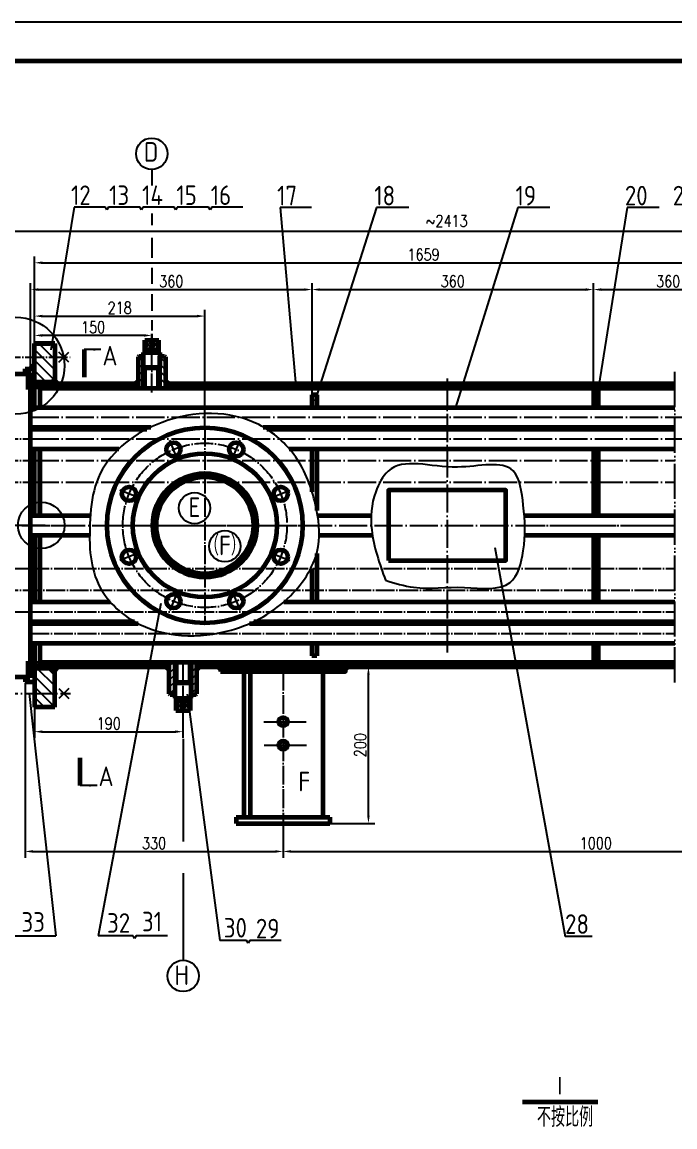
# Model space of a CAD drawing. Header units: millimetres. Extents: x -918 to 12145, y -17246 to 1103.
# Drawn here: x -182 to 653, y -309 to 1103 of the extents above; entities that cross this region are included whole.
import ezdxf

# ---------------------------------------------------------------- set-up
doc = ezdxf.new("R2010")
doc.units = ezdxf.units.MM
for name, pattern in [('ACAD_ISO04W100', [30, 24, -3, 0, -3]), ('CENTER', [2, 1.25, -0.25, 0.25, -0.25]), ('DIVIDE-M', [39, 30, -3, 0, -3, 0, -3]), ('PHANTOM', [2.5, 1.25, -0.25, 0.25, -0.25, 0.25, -0.25]), ('PHANTOM2', [1.25, 0.625, -0.125, 0.125, -0.125, 0.125, -0.125])]:
    doc.linetypes.add(name, pattern=pattern)
for name, color, linetype in [('3中心线层', 1, 'CENTER'), ('9双点划线层', 6, 'PHANTOM'), ('中心线', 1, 'ACAD_ISO04W100'), ('标注', 4, 'Continuous'), ('细实线', 3, 'Continuous')]:
    doc.layers.add(name, color=color, linetype=linetype)
for name, color, linetype, lineweight in [('中粗线', 7, 'Continuous', 60), ('双点划线', 6, 'PHANTOM2', 25), ('粗实线', 7, 'Continuous', 60)]:
    doc.layers.add(name, color=color, linetype=linetype, lineweight=lineweight)
doc.styles.get("Standard").update_dxf_attribs({"font": 'gbenor.shx', "width": 0.707, "bigfont": 'gbcbig.shx'})
doc.styles.add('TH_GBDIM', font='romans.shx', dxfattribs={"width": 0.8, "bigfont": 'gbcbig.shx'})
doc.dimstyles.new('副本 (2)ISO-25', dxfattribs={"dimtxt": 15, "dimasz": 10, "dimexe": 8, "dimexo": 0, "dimgap": 3, "dimtad": 1, "dimdec": 1, "dimrnd": 0.005, "dimdsep": 46, "dimtxsty": 'TH_GBDIM', "dimcen": 2.5, "dimadec": 0, "dimazin": 0, "dimtfac": 1, "dimtdec": 1, "dimtofl": 0, "dimtmove": 2, "dimatfit": 2, "dimfxl": 0, "dimarcsym": 0})
pattern_1 = [(45, (4800.047, -6369.308), (6.735192, -6.735192), [])]
pattern_2 = [(135, (4800.047, -6369.308), (6.735192, 6.735192), [])]

# ---------------------------------------------------------------- blocks, each defined once
blk = doc.blocks.new('*D143')
at = {"layer": '细实线', "color": 0, "lineweight": -2}
for p, q in [((-166, 692.4), (-166, 735.5)), ((52, 584.9), (52, 735.5)), ((-156, 727.5), (42, 727.5))]:
    blk.add_line(p, q, dxfattribs=at)
at = {"layer": '细实线', "color": 0}
for points in [[(-156, 729.1), (-156, 725.8), (-166, 727.5)], [(42, 729.1), (42, 725.8), (52, 727.5)]]:
    blk.add_solid(points, dxfattribs=at)
at = {"layer": '细实线', "color": 0, "insert": (-57, 738), "char_height": 15, "attachment_point": 5, "style": 'TH_GBDIM'}
blk.add_mtext('218', dxfattribs=at)
blk = doc.blocks.new('*D144')
at = {"layer": '细实线', "color": 0, "lineweight": -2}
for p, q in [((-171, 633.4), (-171, 769.4)), ((189, 626.9), (189, 769.4)), ((-161, 761.4), (179, 761.4))]:
    blk.add_line(p, q, dxfattribs=at)
at = {"layer": '细实线', "color": 0}
for points in [[(-161, 763), (-161, 759.7), (-171, 761.4)], [(179, 763), (179, 759.7), (189, 761.4)]]:
    blk.add_solid(points, dxfattribs=at)
at = {"layer": '细实线', "color": 0, "insert": (9, 771.9), "char_height": 15, "attachment_point": 5, "style": 'TH_GBDIM'}
blk.add_mtext('360', dxfattribs=at)
blk = doc.blocks.new('*D145')
at = {"layer": '细实线', "color": 0, "lineweight": -2}
for p, q in [((189, 626.9), (189, 769.4)), ((549, 626.9), (549, 769.4)), ((199, 761.4), (539, 761.4))]:
    blk.add_line(p, q, dxfattribs=at)
at = {"layer": '细实线', "color": 0}
for points in [[(199, 763), (199, 759.7), (189, 761.4)], [(539, 763), (539, 759.7), (549, 761.4)]]:
    blk.add_solid(points, dxfattribs=at)
at = {"layer": '细实线', "color": 0, "insert": (369, 771.9), "char_height": 15, "attachment_point": 5, "style": 'TH_GBDIM'}
blk.add_mtext('360', dxfattribs=at)
blk = doc.blocks.new('*D146')
at = {"layer": '细实线', "color": 0, "lineweight": -2}
for p, q in [((549, 633.7), (549, 769.4)), ((757.2, 626.9), (757.2, 769.4)), ((559, 761.4), (747.2, 761.4))]:
    blk.add_line(p, q, dxfattribs=at)
at = {"layer": '细实线', "color": 0}
for points in [[(559, 763), (559, 759.7), (549, 761.4)], [(747.2, 763), (747.2, 759.7), (757.2, 761.4)]]:
    blk.add_solid(points, dxfattribs=at)
at = {"layer": '细实线', "color": 0, "insert": (644.6, 771.9), "char_height": 15, "attachment_point": 5, "style": 'TH_GBDIM'}
blk.add_mtext('360', dxfattribs=at)
blk = doc.blocks.new('*D174')
at = {"layer": '细实线', "color": 0, "lineweight": -2}
for p, q in [((24, 240.9), (24, 188.1)), ((-166, 227.4), (-166, 188.1)), ((-156, 196.1), (14, 196.1))]:
    blk.add_line(p, q, dxfattribs=at)
at = {"layer": '细实线', "color": 0}
for points in [[(-156, 197.8), (-156, 194.5), (-166, 196.1)], [(14, 197.8), (14, 194.5), (24, 196.1)]]:
    blk.add_solid(points, dxfattribs=at)
at = {"layer": '细实线', "color": 0, "insert": (-71, 206.6), "char_height": 15, "attachment_point": 5, "style": 'TH_GBDIM'}
blk.add_mtext('190', dxfattribs=at)
blk = doc.blocks.new('*D175')
at = {"layer": '细实线', "color": 0, "lineweight": -2}
for p, q in [((-178, 258.4), (-178, 35)), ((152, 86.9), (152, 35)), ((-168, 43), (142, 43))]:
    blk.add_line(p, q, dxfattribs=at)
at = {"layer": '细实线', "color": 0}
for points in [[(-168, 44.7), (-168, 41.4), (-178, 43)], [(142, 44.7), (142, 41.4), (152, 43)]]:
    blk.add_solid(points, dxfattribs=at)
at = {"layer": '细实线', "color": 0, "insert": (-13, 53.5), "char_height": 15, "attachment_point": 5, "style": 'TH_GBDIM'}
blk.add_mtext('330', dxfattribs=at)
blk = doc.blocks.new('*D183')
at = {"layer": '细实线', "color": 0, "lineweight": -2}
for p, q in [((-166, 692.4), (-166, 803.6)), ((-156, 795.6), (1136.1, 795.6)), ((1146.1, 634.9), (1146.1, 803.6))]:
    blk.add_line(p, q, dxfattribs=at)
at = {"layer": '细实线', "color": 0}
for points in [[(-156, 797.3), (-156, 794), (-166, 795.6)], [(1136.1, 797.3), (1136.1, 794), (1146.1, 795.6)]]:
    blk.add_solid(points, dxfattribs=at)
at = {"layer": '细实线', "color": 0, "insert": (331.7, 806.1), "char_height": 15, "attachment_point": 5, "style": 'TH_GBDIM'}
blk.add_mtext('1659', dxfattribs=at)
blk = doc.blocks.new('*D187')
at = {"layer": '细实线', "color": 0, "lineweight": -2}
for p, q in [((-653, 601.9), (-653, 844)), ((-643, 836), (1405.1, 836)), ((1415.1, 650.4), (1415.1, 844))]:
    blk.add_line(p, q, dxfattribs=at)
at = {"layer": '细实线', "color": 0}
for points in [[(-643, 837.7), (-643, 834.3), (-653, 836)], [(1405.1, 837.7), (1405.1, 834.3), (1415.1, 836)]]:
    blk.add_solid(points, dxfattribs=at)
at = {"layer": '细实线', "color": 0, "insert": (361.3, 849.1), "char_height": 15, "attachment_point": 5, "style": 'TH_GBDIM'}
blk.add_mtext('~2413', dxfattribs=at)
blk = doc.blocks.new('*D256')
at = {"layer": '细实线', "color": 0, "lineweight": -2}
for p, q in [((152, 78.9), (152, 35)), ((952, 83.7), (952, 35)), ((162, 43), (942, 43))]:
    blk.add_line(p, q, dxfattribs=at)
at = {"layer": '细实线', "color": 0}
for points in [[(162, 44.7), (162, 41.4), (152, 43)], [(942, 44.7), (942, 41.4), (952, 43)]]:
    blk.add_solid(points, dxfattribs=at)
at = {"layer": '细实线', "color": 0, "insert": (552, 53.5), "char_height": 15, "attachment_point": 5, "style": 'TH_GBDIM'}
blk.add_mtext('1000', dxfattribs=at)
blk = doc.blocks.new('*D327')
at = {"layer": '细实线', "color": 0, "lineweight": -2}
for p, q in [((244, 278.9), (269.2, 278.9)), ((261.2, 88.9), (261.2, 268.9)), ((212, 78.9), (269.2, 78.9))]:
    blk.add_line(p, q, dxfattribs=at)
at = {"layer": '细实线', "color": 0}
for points in [[(259.5, 268.9), (262.8, 268.9), (261.2, 278.9)], [(259.5, 88.9), (262.8, 88.9), (261.2, 78.9)]]:
    blk.add_solid(points, dxfattribs=at)
at = {"layer": '细实线', "color": 0, "insert": (250.7, 178.9), "char_height": 15, "attachment_point": 5, "rotation": 90, "style": 'TH_GBDIM'}
blk.add_mtext('200', dxfattribs=at)
blk = doc.blocks.new('*D349')
at = {"layer": '细实线', "color": 0, "lineweight": -2}
for p, q in [((-166, 692.4), (-166, 710.7)), ((-26, 702.7), (-156, 702.7)), ((-16, 704.9), (-16, 694.7))]:
    blk.add_line(p, q, dxfattribs=at)
at = {"layer": '细实线', "color": 0}
for points in [[(-156, 704.4), (-156, 701.1), (-166, 702.7)], [(-26, 704.4), (-26, 701.1), (-16, 702.7)]]:
    blk.add_solid(points, dxfattribs=at)
at = {"layer": '细实线', "color": 0, "insert": (-91, 713.2), "char_height": 15, "attachment_point": 5, "style": 'TH_GBDIM'}
blk.add_mtext('150', dxfattribs=at)

msp = doc.modelspace()

# ---------------------------------------------------------------- hatches: boundary and pattern name
at = {"layer": '标注'}
for points in [[(-172.0143, 659.9323), (-166.0143, 659.9323), (-166.0143, 665.9323)], [(-161.1579, 642.9323), (-166.0143, 642.9323), (-166.0143, 634.9323), (-159.0143, 634.9323)], [(71.9857, 278.8794), (66.0387, 278.8788), (71.9857, 272.9318)], [(231.9857, 278.8794), (237.9327, 278.8788), (231.9857, 272.9318)]]:
    msp.add_hatch(color=256, dxfattribs=at).paths.add_polyline_path(points)
h = msp.add_hatch(dxfattribs=at)
h.set_pattern_fill('ANSI31', color=256, scale=2, style=0)
h.set_pattern_definition([(315, (-5111.075, 7289.1727), (-4.490128, -4.490128), [])])
h.paths.add_polyline_path([(-26.5143, 634.9323), (-33.5143, 634.9323), (-33.5143, 675.2432), (-32.5143, 676.2432), (-26.5143, 676.2432), (-26.5143, 661.8006)])
h.paths.add_polyline_path([(1.4857, 634.9323), (-5.5143, 634.9323), (-5.5143, 676.2432), (0.4857, 676.2432), (1.4857, 675.2432)])
h = msp.add_hatch(dxfattribs=at)
h.set_pattern_fill('ANSI31', color=256, scale=3, angle=90, style=0)
h.set_pattern_definition(pattern_1)
h.paths.add_polyline_path([(-172.0143, 654.9323), (-178.0143, 654.9323), (-178.0143, 659.9323), (-166.0143, 659.9323), (-166.0143, 654.9323), (-166.0143, 634.9323), (-172.0143, 634.9323)])
h = msp.add_hatch(color=256, dxfattribs=at)
h.paths.add_polyline_path([(-33.5143, 634.9323), (-33.5143, 640.9881), (-40.7305, 640.9874)])
h.paths.add_polyline_path([(-40.7305, 640.9874), (-33.5143, 640.9881), (-33.5143, 646.9885)])
h = msp.add_hatch(color=256, dxfattribs=at)
h.paths.add_polyline_path([(1.4857, 634.9323), (1.4857, 640.9881), (8.7019, 640.9874)])
h.paths.add_polyline_path([(8.7019, 640.9874), (1.4857, 640.9881), (1.4857, 646.9885)])
h = msp.add_hatch(color=256, dxfattribs=at)
h.paths.add_polyline_path([(-159.0143, 284.9323), (-166.0143, 284.9323), (-166.0143, 276.9323), (-161.1579, 276.9323)])
h.paths.add_polyline_path([(-215.0143, 284.9323), (-222.0143, 284.9323), (-219.8707, 276.9323), (-215.0143, 276.9323)])
h = msp.add_hatch(dxfattribs=at)
h.set_pattern_fill('ANSI31', color=256, scale=3, angle=90, style=0)
h.set_pattern_definition(pattern_1)
h.paths.add_polyline_path([(-172.0143, 284.9323), (-166.0143, 284.9323), (-166.0143, 264.9323), (-166.0143, 259.9323), (-169.9718, 259.9323), (-172.0143, 268.7837)])
h.paths.add_polyline_path([(-178.0143, 264.9323), (-172.0143, 264.9323), (-172.0143, 268.7837), (-169.9718, 259.9323), (-178.0143, 259.9323)])
h = msp.add_hatch(color=256, dxfattribs=at)
h.paths.add_polyline_path([(6.4857, 284.9323), (6.4857, 278.8765), (-0.7305, 278.8772)])
h.paths.add_polyline_path([(-0.7305, 278.8772), (6.4857, 278.8765), (6.4857, 272.8761)])
h = msp.add_hatch(dxfattribs=at)
h.set_pattern_fill('ANSI31', color=256, scale=2, style=0)
h.set_pattern_definition([(45, (-5071.075, -6369.308), (-4.490128, 4.490128), [])])
h.paths.add_polyline_path([(13.4857, 284.9323), (6.4857, 284.9323), (6.4857, 244.6214), (7.4857, 243.6214), (13.4857, 243.6214), (13.4857, 258.064)])
h.paths.add_polyline_path([(41.4857, 284.9323), (34.4857, 284.9323), (34.4857, 243.6214), (40.4857, 243.6214), (41.4857, 244.6214)])
h = msp.add_hatch(color=256, dxfattribs=at)
h.paths.add_polyline_path([(41.4857, 284.9323), (41.4857, 278.8765), (48.7019, 278.8772)])
h.paths.add_polyline_path([(48.7019, 278.8772), (41.4857, 278.8765), (41.4857, 272.8761)])
h = msp.add_hatch(dxfattribs=at)
h.set_pattern_fill('ANSI31', color=256, scale=3, style=0)
h.set_pattern_definition(pattern_2)
h.paths.add_polyline_path([(-166.0143, 276.9323), (-143.0708, 276.9323), (-140.0143, 271.6383), (-140.0143, 244.9323), (-166.0143, 244.9323), (-166.0143, 264.9323)])
h.paths.add_polyline_path([(-166.0143, 242.7813), (-166.0143, 244.9323), (-140.0143, 244.9323), (-140.0143, 227.4323), (-162.4725, 227.4323)])
h.paths.add_polyline_path([(-166.0143, 242.7813), (-162.4725, 227.4323), (-166.0143, 227.4323)])
at = {"layer": '细实线'}
h = msp.add_hatch(dxfattribs=at)
h.set_pattern_fill('ANSI31', color=256, scale=3, style=0)
h.set_pattern_definition(pattern_2)
h.paths.add_polyline_path([(-166.0143, 692.4323), (-143.5344, 692.4323, -0.035361017), (-140.0143, 685.4072), (-140.0143, 674.9323), (-166.0143, 674.9323)])
h.paths.add_polyline_path([(-166.0143, 674.9323), (-140.0143, 674.9323), (-140.0143, 648.2264), (-143.0708, 642.9323), (-166.0143, 642.9323), (-166.0143, 654.9323)])
h = msp.add_hatch(color=256, dxfattribs=at)
h.paths.add_polyline_path([(-139.8674, 648.4807), (-133.8521, 640.9323), (-139.8674, 640.9323)])
h.paths.add_polyline_path([(-139.8674, 648.4807), (-139.8674, 640.9323), (-143.0143, 640.9323), (-143.0143, 643.0302)])
h = msp.add_hatch(color=256, dxfattribs=at)
h.paths.add_polyline_path([(-139.8674, 271.3839), (-133.8521, 278.9323), (-139.8674, 278.9323)])
h.paths.add_polyline_path([(-139.8674, 271.3839), (-139.8674, 278.9323), (-143.0143, 278.9323), (-143.0143, 276.8344)])

# ---------------------------------------------------------------- linework, layer by layer
at = {"layer": '3中心线层', "ltscale": 100}
for p, q in [((-152.2945, 459.9323), (-225.234, 459.9323)), ((-211.0143, 404.9323), (-150.4585, 404.9323)), ((-211.0143, 349.5067), (-152.7535, 349.5067))]:
    msp.add_line(p, q, dxfattribs=at)
at = {"layer": '9双点划线层', "linetype": 'DIVIDE-M', "ltscale": 1.5}
msp.add_line((653.1506, 258.9832), (653.1506, 660.2138), dxfattribs=at)
at = {"layer": '中心线'}
for p, q in [((-16.0143, 629.9418), (-16.0143, 704.9201)), ((-267.9646, 674.9323), (-119.8241, 674.9323)), ((51.9857, 584.9323), (51.9857, 334.9323)), ((-211.0143, 570.3579), (-153.2125, 570.3579)), ((16.1472, 546.4542), (6.6745, 569.3234)), ((87.8243, 546.4542), (97.297, 569.3234)), ((-211.0143, 542.6451), (-151.7358, 542.6451)), ((-211.0143, 514.9323), (-153.2125, 514.9323)), ((-34.5362, 495.7709), (-57.4054, 505.2436)), ((138.5076, 495.7709), (161.3768, 505.2436)), ((-175.3127, 459.9323), (-101.185, 459.9323)), ((-175.3127, 459.9323), (-101.185, 459.9323)), ((-70.0143, 459.9323), (179.9857, 459.9323)), ((463.1715, 459.9323), (653.1506, 459.9323)), ((-34.5362, 424.0938), (-57.4054, 414.621)), ((138.5076, 424.0938), (161.3768, 414.621)), ((-171.0143, 404.9323), (653.1506, 404.9323)), ((-211.0143, 377.2196), (653.1506, 377.2267)), ((16.1472, 373.4104), (6.6745, 350.5412)), ((87.8243, 373.4104), (97.297, 350.5412)), ((-171.0143, 349.5323), (653.1506, 349.5323)), ((-171.0143, 321.8323), (653.1506, 321.8323)), ((23.9857, 284.9323), (23.9857, 240.8772)), ((151.9857, 272.9318), (151.9857, 75.1012)), ((127.2271, 208.9318), (182.026, 208.9318)), ((127.7541, 178.9318), (182.5529, 178.9318))]:
    msp.add_line(p, q, dxfattribs=at)
at = {"layer": '中心线', "ltscale": 1.5}
for p, q in [((361.9857, 647.5167), (361.9857, 297.4022)), ((-171.0143, 598.0323), (713.5741, 598.0323)), ((-171.0143, 570.3323), (713.5741, 570.3323)), ((-171.0143, 542.6323), (653.1506, 542.6323)), ((-171.0143, 514.9323), (653.1506, 514.9323)), ((-542.9683, 459.9323), (653.1506, 459.9323)), ((-268.1539, 244.9323), (-119.8241, 244.9323))]:
    msp.add_line(p, q, dxfattribs=at)
at = {"layer": '中心线'}
msp.add_circle((51.9926, 459.9323), 105, dxfattribs=at)
at = {"layer": '中粗线'}
for p, q in [((-166.0143, 654.9323), (-166.0143, 692.4323)), ((-140.0143, 692.4323), (-166.0143, 692.4323)), ((-166.0143, 692.4323), (-146.0143, 692.4323)), ((-140.0143, 692.4323), (-140.0143, 640.9323)), ((-25.0143, 680.8006), (-25.0143, 696.8006)), ((-25.0143, 696.8006), (-7.0143, 696.8006)), ((-16.0143, 696.8006), (-16.0143, 684.8006)), ((-7.0143, 680.8006), (-7.0143, 696.8006)), ((-102.4486, 684.6154), (-102.4486, 649.2427)), ((-26.5143, 661.8006), (-26.5143, 680.8006)), ((-26.5143, 680.8006), (-5.5143, 680.8006)), ((-25.0143, 684.8006), (-7.0143, 684.8006)), ((-5.5143, 680.8006), (-5.5143, 661.8006)), ((-166.0143, 665.9323), (-172.0143, 659.9323)), ((-32.5143, 676.2432), (-33.5143, 675.2432)), ((-33.5143, 675.2432), (-33.5143, 634.9323)), ((-32.5143, 676.2432), (-26.4463, 676.2432)), ((-26.5143, 634.9323), (-26.5143, 676.2432)), ((-5.5822, 676.2432), (0.4857, 676.2432)), ((-5.5143, 634.9323), (-5.5143, 676.2432)), ((0.4857, 676.2432), (1.4857, 675.2432)), ((1.4857, 675.2432), (1.4857, 634.9323)), ((-207.0143, 653.4323), (-174.0143, 653.4323)), ((-178.0143, 659.9323), (-178.0143, 653.4323)), ((-178.0143, 659.9323), (-166.0143, 659.9323)), ((-178.0143, 653.4323), (-178.0143, 659.9323)), ((-178.0143, 654.9323), (-172.0143, 654.9323)), ((-174.0143, 633.4323), (-174.0143, 653.4323)), ((-172.0143, 654.9323), (-172.0143, 633.4323)), ((-166.0143, 610.5323), (-166.0143, 654.9323)), ((-25.5143, 660.8006), (-26.5143, 661.8006)), ((-5.5143, 661.8006), (-26.5143, 661.8006)), ((-6.5143, 660.8006), (-25.5143, 660.8006)), ((-24.7143, 634.9323), (-24.7143, 660.8006)), ((-7.3143, 634.9323), (-7.3143, 660.8006)), ((-6.5143, 660.8006), (-5.5143, 661.8006)), ((-143.0143, 642.9323), (-166.0143, 642.9323)), ((-159.0143, 634.9323), (-161.1579, 642.9323)), ((-33.5143, 640.9323), (-160.622, 640.9323)), ((-139.8674, 648.4807), (-143.0143, 643.0302)), ((-140.0143, 648.1285), (-143.0143, 642.9323)), ((-143.0143, 643.0302), (-143.0143, 640.9323)), ((-143.0143, 642.9323), (-143.0143, 640.9323)), ((653.1506, 640.9323), (1.4857, 640.9323)), ((-174.0143, 633.4323), (-171.0143, 633.4323)), ((-166.0143, 634.9323), (-172.0143, 634.9323)), ((-171.0143, 286.4323), (-171.0143, 633.4323)), ((653.1506, 634.9323), (-159.0143, 634.9323)), ((-159.0143, 634.9323), (-159.0143, 610.5323)), ((188.9857, 626.9323), (188.9857, 610.5323)), ((194.9857, 626.9323), (188.9857, 626.9323)), ((194.9857, 626.9323), (194.9857, 610.5323)), ((548.9857, 633.6823), (548.9857, 610.5323)), ((548.9857, 633.6823), (554.9857, 633.6823)), ((554.9857, 633.6823), (554.9857, 610.5323)), ((-171.0143, 610.5323), (653.1506, 610.5323)), ((-171.0143, 585.5323), (-171.0143, 610.5323)), ((-171.0143, 585.5323), (-16.9644, 585.5323)), ((-171.0143, 582.8323), (-22.3817, 582.8323)), ((-166.0143, 582.8323), (-166.0143, 585.5323)), ((-159.0143, 582.8323), (-159.0143, 585.5323)), ((-159.0143, 585.5323), (-159.0143, 582.8323)), ((126.6956, 585.5323), (653.1506, 585.5323)), ((131.135, 582.8323), (653.1506, 582.8323)), ((188.9857, 585.5323), (188.9857, 582.8323)), ((194.9857, 585.5323), (194.9857, 582.8323)), ((548.9857, 585.5323), (548.9857, 582.8323)), ((554.9857, 585.5323), (554.9857, 582.8323)), ((-171.0143, 557.8323), (-57.9457, 557.8323)), ((-171.0143, 530.1323), (-171.0143, 555.1323)), ((-166.0143, 472.4323), (-166.0143, 557.8323)), ((-159.0143, 472.4323), (-159.0143, 557.8323)), ((-159.0143, 557.8323), (-159.0143, 472.4323)), ((159.9601, 557.8323), (653.1506, 557.8323)), ((188.9857, 557.8323), (188.9857, 502.8185)), ((194.9857, 557.8323), (194.9857, 479.0513)), ((548.9857, 557.8323), (548.9857, 472.4323)), ((554.9857, 557.8323), (554.9857, 472.4323)), ((-171.0143, 472.4323), (-94.535, 472.4323)), ((196.2135, 472.4323), (264.7051, 472.4323)), ((460.5029, 472.4323), (653.1506, 472.4323)), ((-171.0143, 447.4323), (-95.3606, 447.4323)), ((-166.0143, 447.4323), (-166.0143, 362.0323)), ((-159.0143, 362.0323), (-159.0143, 447.4323)), ((-159.0143, 447.4323), (-159.0143, 362.0323)), ((198.311, 447.4323), (266.2359, 447.4323)), ((461.1334, 447.4323), (653.1506, 447.4323)), ((548.9857, 447.4323), (548.9857, 362.0323)), ((554.9857, 447.4323), (554.9857, 362.0323)), ((194.9857, 424.0705), (194.9857, 362.0323)), ((188.9857, 404.9323), (188.9857, 362.0323)), ((-171.0143, 364.7323), (-171.0143, 389.7323)), ((-171.0143, 362.0323), (-69.0385, 362.0323)), ((152.9745, 362.0323), (653.1506, 362.0323)), ((-171.0143, 337.0323), (-38.2346, 337.0323)), ((-171.0143, 334.3323), (-33.2636, 334.3323)), ((-171.0143, 334.3323), (-33.2636, 334.3323)), ((-171.0143, 309.3323), (-171.0143, 334.3323)), ((-166.0143, 337.0323), (-166.0143, 334.3323)), ((-159.0143, 334.3323), (-159.0143, 337.0323)), ((108.8904, 334.3323), (653.1506, 334.3323)), ((111.8904, 334.3323), (646.3506, 334.3323)), ((114.8115, 337.0323), (653.1506, 337.0323)), ((188.9857, 337.0323), (188.9857, 334.3323)), ((194.9857, 337.0323), (194.9857, 334.3323)), ((548.9857, 337.0323), (548.9857, 334.3323)), ((554.9857, 337.0323), (554.9857, 334.3323)), ((-171.0143, 309.3323), (646.3506, 309.3323)), ((-171.0143, 309.3323), (653.1506, 309.3323)), ((-166.0143, 309.3323), (-166.0143, 264.9323)), ((-159.0143, 309.3323), (-159.0143, 284.9323)), ((188.9857, 309.3323), (188.9857, 292.9323)), ((194.9857, 309.3323), (194.9857, 292.9323)), ((548.9857, 309.3323), (548.9857, 286.1823)), ((554.9857, 309.3323), (554.9857, 286.1823)), ((-174.0143, 266.4323), (-174.0143, 286.4323)), ((-174.0143, 286.4323), (-171.0143, 286.4323)), ((-172.0143, 286.4323), (-172.0143, 264.9323)), ((-172.0143, 266.4323), (-172.0143, 286.4323)), ((-166.0143, 284.9323), (-172.0143, 284.9323)), ((-166.0143, 284.9323), (-172.0143, 284.9323)), ((-159.0143, 284.9323), (-161.1579, 276.9323)), ((-159.0143, 284.9323), (653.1506, 284.9323)), ((6.4857, 244.6214), (6.4857, 284.9323)), ((13.4857, 284.9323), (13.4857, 243.6214)), ((15.2857, 284.9323), (15.2857, 259.064)), ((32.6857, 284.9323), (32.6857, 259.064)), ((34.4857, 284.9323), (34.4857, 243.6214)), ((41.4857, 244.6214), (41.4857, 284.9323)), ((194.9857, 292.9323), (188.9857, 292.9323)), ((548.9857, 286.1823), (554.9857, 286.1823)), ((-143.0143, 276.9323), (-166.0143, 276.9323)), ((-160.622, 278.9323), (6.4857, 278.9323)), ((-143.0143, 276.8344), (-143.0143, 278.9323)), ((-143.0143, 276.9323), (-143.0143, 278.9323)), ((-140.0143, 271.7362), (-143.0143, 276.9323)), ((-139.8674, 271.3839), (-143.0143, 276.8344)), ((-140.0143, 227.4323), (-140.0143, 278.9323)), ((41.4857, 278.8765), (653.1506, 278.9329)), ((101.9857, 272.9318), (101.9857, 86.9318)), ((109.9857, 272.9318), (109.9857, 86.9318)), ((202.9857, 272.9318), (202.9857, 86.9318)), ((-207.0143, 266.4323), (-174.0143, 266.4323)), ((-178.0143, 266.4323), (-178.0143, 259.9323)), ((-178.0143, 264.9323), (-172.0143, 264.9323)), ((-178.0143, 259.9323), (-166.0143, 259.9323)), ((-166.0143, 264.9323), (-166.0143, 227.4323)), ((14.4857, 259.064), (13.4857, 258.064)), ((13.4857, 258.064), (13.4857, 239.064)), ((34.4857, 258.064), (13.4857, 258.064)), ((33.4857, 259.064), (14.4857, 259.064)), ((33.4857, 259.064), (34.4857, 258.064)), ((34.4857, 239.064), (34.4857, 258.064)), ((7.4857, 243.6214), (6.4857, 244.6214)), ((7.4857, 243.6214), (13.5537, 243.6214)), ((34.4178, 243.6214), (40.4857, 243.6214)), ((40.4857, 243.6214), (41.4857, 244.6214)), ((-140.0143, 227.4323), (-166.0143, 227.4323)), ((13.4857, 239.064), (34.4857, 239.064)), ((14.9857, 239.064), (14.9857, 223.064)), ((14.9857, 235.064), (32.9857, 235.064)), ((23.9857, 235.064), (23.9857, 223.064)), ((32.9857, 239.064), (32.9857, 223.064)), ((14.9857, 223.064), (32.9857, 223.064)), ((-107.4486, 127.3162), (-107.4486, 162.6889)), ((91.9857, 86.9318), (211.9857, 86.9318)), ((91.9857, 86.9318), (91.9857, 78.9318)), ((211.9857, 86.9318), (211.9857, 78.9318)), ((91.9857, 78.9318), (211.9857, 78.9318)), ((458.1525, -277.0464), (554.636, -277.0464))]:
    msp.add_line(p, q, dxfattribs=at)
for points in [[(286.9857, 414.9323), (436.9857, 414.9323), (436.9857, 504.9323), (286.9857, 504.9323)], [(71.9857, 272.9318), (231.9857, 272.9318), (231.9857, 278.9318), (71.9857, 278.9318)]]:
    msp.add_lwpolyline(points, close=True, dxfattribs=at)
for centre, radius in [((51.9857, 459.9323), 125), ((11.8015, 556.9455), 9), ((92.1699, 556.9455), 9), ((51.9857, 459.9323), 92), ((51.9857, 459.9323), 66.5), ((-45.0275, 500.1165), 9), ((51.9857, 459.9323), 62), ((148.999, 500.1165), 9), ((-45.0275, 419.7481), 9), ((148.999, 419.7481), 9), ((11.8015, 362.9191), 9), ((92.1699, 362.9191), 9), ((151.9857, 208.9318), 5.5), ((151.9857, 178.9318), 5.5)]:
    msp.add_circle(centre, radius, dxfattribs=at)
at = {"layer": '双点划线', "ltscale": 10}
for p, q in [((-156.0143, 640.9323), (-111.5375, 640.9323)), ((-152.0143, 278.9323), (-111.5375, 278.9323))]:
    msp.add_line(p, q, dxfattribs=at)
at = {"layer": '标注'}
for p, q in [((-134.7087, 668.6277), (-122.0995, 681.2369)), ((-122.0995, 668.6277), (-134.7087, 681.2369)), ((-102.4486, 684.6154), (-102.4486, 649.2427)), ((-80.9019, 684.6154), (-102.4486, 684.6154)), ((-80.9019, 684.6154), (-102.4486, 684.6154)), ((-139.8674, 648.4807), (-133.8521, 640.9323)), ((-33.5148, 646.9881), (-40.7305, 640.9874)), ((-33.5143, 634.9323), (-40.7305, 640.9874)), ((1.4857, 634.9323), (8.7019, 640.9874)), ((1.4863, 646.9881), (8.7019, 640.9874)), ((-159.0143, 634.9323), (-166.0143, 634.9323)), ((-33.5143, 634.9323), (1.4857, 634.9323)), ((-159.0143, 284.9323), (-166.0143, 284.9323)), ((6.4857, 284.9323), (-0.7305, 278.8772)), ((41.4857, 284.9323), (48.7019, 278.8772)), ((-139.8674, 271.3839), (-133.8521, 278.9323)), ((6.4852, 272.8765), (-0.7305, 278.8772)), ((41.4863, 272.8765), (48.7019, 278.8772)), ((71.9857, 272.9318), (66.0387, 278.8788)), ((231.9857, 272.9318), (237.9327, 278.8788)), ((-122.0995, 251.2369), (-134.7087, 238.6277)), ((-134.7087, 251.2369), (-122.0995, 238.6277)), ((-85.9019, 127.3162), (-107.4486, 127.3162))]:
    msp.add_line(p, q, dxfattribs=at)
for points in [[(-80.9019, 684.6154, 0, 3, 0), (-90.6501, 684.6154, 3, 3, 0)], [(-80.9019, 684.6154, 0, 3, 0), (-90.6501, 684.6154, 3, 3, 0)], [(-85.9019, 127.3162, 0, 3, 0), (-95.6501, 127.3162, 3, 3, 0)]]:
    msp.add_lwpolyline(points, format="xyseb", dxfattribs=at)
at = {"layer": '粗实线'}
msp.add_line((3236.7793, 1053.3303), (-793.2207, 1053.3303), dxfattribs=at)
at = {"layer": '细实线'}
for p, q in [((3286.7793, 1103.3303), (-918.2207, 1103.3303)), ((-16.0143, 915.0296), (-16.0143, 894.6117)), ((-115.2196, 866.6682), (-144.9451, 684.1344)), ((-75.2196, 866.6682), (-115.2196, 866.6682)), ((-73.2313, 863.2244), (-75.2196, 866.6682)), ((-71.2403, 866.6729), (-73.2313, 863.2244)), ((-31.2403, 866.6729), (-71.2403, 866.6729)), ((-29.2521, 863.2292), (-31.2403, 866.6729)), ((-27.2611, 866.6777), (-29.2521, 863.2292)), ((12.7362, 866.6729), (-27.2638, 866.6729)), ((14.7244, 863.2292), (12.7362, 866.6729)), ((16.7154, 866.6777), (14.7244, 863.2292)), ((56.7154, 866.6777), (16.7154, 866.6777)), ((58.7036, 863.2339), (56.7154, 866.6777)), ((60.6946, 866.6824), (58.7036, 863.2339)), ((100.6946, 866.6824), (60.6946, 866.6824)), ((148.4134, 866.1861), (168.405, 637.9292)), ((188.4134, 866.1861), (148.4134, 866.1861)), ((271.4004, 866.1861), (192.5751, 618.7323)), ((312.6889, 866.1861), (271.4004, 866.1861)), ((452.0675, 866.1861), (372.6678, 610.5323)), ((493.356, 866.1861), (452.0675, 866.1861)), ((591.9468, 866.1861), (552.6033, 617.6425)), ((633.2353, 866.1861), (591.9468, 866.1861)), ((-16.0143, 858.8317), (-16.0143, 843.4974)), ((-16.0143, 827.5242), (-16.0143, 801.9671)), ((-16.0143, 789.1885), (-16.0143, 768.7428)), ((-16.0143, 755.3253), (-16.0143, 734.2407)), ((-16.0143, 722.1011), (-16.0143, 709.1252)), ((-16.0143, 696.8006), (-25.0143, 684.8006)), ((-25.0143, 696.8006), (-16.0143, 684.8006)), ((-7.0143, 696.8006), (-16.0143, 684.8006)), ((-7.0143, 684.8006), (-16.0143, 696.8006)), ((422.9818, 431.8143), (513.0024, -65.5322)), ((-4.4329, 360.1404), (-84.3043, -64.7619)), ((-172.9081, 244.9323), (-138.8384, -64.8926)), ((29.4731, 244.0183), (70.9983, -70.917)), ((14.9857, 223.064), (23.9857, 235.064)), ((23.9857, 223.064), (14.9857, 235.064)), ((32.9857, 235.064), (23.9857, 223.064)), ((32.9857, 223.064), (23.9857, 235.064)), ((24.1692, 187.0699), (24.1692, 55.6804)), ((24.1692, 15.259), (24.1692, -96.1766)), ((-138.7808, -65.4157), (-198.1856, -65.4157)), ((-39.8795, -64.7619), (-84.3043, -64.7619)), ((-37.8913, -68.2056), (-39.8795, -64.7619)), ((-35.9003, -64.7571), (-37.8913, -68.2056)), ((4.0997, -64.7571), (-35.9003, -64.7571)), ((547.4271, -65.5322), (513.0024, -65.5322)), ((105.4217, -70.9123), (70.997, -70.9123)), ((107.41, -74.356), (105.4217, -70.9123)), ((109.401, -70.9075), (107.41, -74.356)), ((149.401, -70.9075), (109.401, -70.9075))]:
    msp.add_line(p, q, dxfattribs=at)
for centre, radius in [((-16.0143, 935.0296), 20), ((-189.6491, 664.0637), 61.9737), ((38.7302, 482.0014), 20), ((-157.356, 459.9323), 29.7769), ((77.6005, 433.1741), 20), ((24.1692, -116.1766), 20)]:
    msp.add_circle(centre, radius, dxfattribs=at)
for points in [[(-95.3336, 430.1129), (-81.7782, 526.2717), (-2.8057, 591.5653), (120.9513, 588.6636), (168.1371, 547.2812), (193.4195, 486.2441), (196.9939, 432.9133), (161.3472, 369.8564), (85.6239, 326.0435), (-38.2346, 337.0323), (-86.3796, 389.8193), (-95.3336, 430.1129)], [(283.0436, 389.6468), (265.3428, 454.2454), (270.4296, 502.8943), (286.2338, 529.1495), (374.9564, 534.3862), (446.1985, 529.6103), (459.2817, 485.7756), (459.2817, 427.3293), (442.5171, 386.9322), (384.2137, 380.6301), (318.8583, 380.7762), (283.0436, 389.6468)]]:
    msp.add_spline(points, degree=3, dxfattribs=at)

# ---------------------------------------------------------------- texts
at = {"layer": '标注'}
for s, p in [('D', (-25.9398, 924.8645)), ('A', (-78.9857, 664.3846)), ('E', (30.9355, 470.5005)), ('（F）', (51.9857, 421.6732)), ('A', (-83.9857, 126.7136)), ('F', (171.4743, 119.8167)), ('H', (13.1894, -127.6775)), ('Ⅰ', (496.9878, -269.7206)), ('不按比例', (476.6725, -309.0871))]:
    msp.add_text(s, height=25, dxfattribs=at).set_placement(p)
at = {"layer": '细实线'}
for s, p in [('12', (-119.2751, 869.4976)), ('13', (-70.5102, 869.4976)), ('14', (-28.3058, 869.5024)), ('15', (15.4882, 869.5024)), ('16', (59.4674, 869.5071)), ('17', (144.3578, 869.0155)), ('18', (268.6333, 869.0155)), ('19', (449.3005, 869.0155)), ('20', (589.1798, 869.0155)), ('21', (650.4302, 869.0155)), ('33', (-182.633, -59.6398)), ('32', (-73.1112, -60.8886)), ('31', (-28.437, -59.1167)), ('30', (76.225, -67.0389)), ('28', (512.6653, -62.3107)), ('29', (117.2038, -68.0875))]:
    msp.add_text(s, height=25, dxfattribs=at).set_placement(p)

# ---------------------------------------------------------------- dimensions: what is measured, and where the dimension line sits
for base, p1, p2, text, picture, middle in [((1415.0696, 836.0133), (-653.0143, 601.9323), (1415.0696, 650.4323), '~2413', '*D187', (361.2616, 849.0583)), ((1146.1127, 795.6179), (-166.0143, 692.4323), (1146.1127, 634.9323), '1659', '*D183', (331.6503, 806.1179)), ((757.1542, 761.3692), (548.9857, 633.6823), (757.1542, 626.9323), '360', '*D146', (644.57, 771.8692))]:
    dim = msp.add_linear_dim(base=base, p1=p1, p2=p2, text=text, dimstyle='副本 (2)ISO-25', dxfattribs=at)
    dim.commit()
    dim.dimension.update_dxf_attribs({"geometry": picture, "text_midpoint": middle, "dimtype": 160})
for base, p1, p2, picture, middle in [((188.9857, 761.3692), (-171.0143, 633.4323), (188.9857, 626.9323), '*D144', (8.9857, 771.8692)), ((548.9857, 761.3692), (188.9857, 626.9323), (548.9857, 626.9323), '*D145', (368.9857, 771.8692)), ((51.9857, 727.4582), (-166.0143, 692.4323), (51.9857, 584.9323), '*D143', (-57.0143, 737.9582)), ((-166.0143, 702.7289), (-16.0143, 704.9201), (-166.0143, 692.4323), '*D349', (-91.0143, 713.2289)), ((151.9857, 43.0404), (-178.0143, 258.3895), (151.9857, 86.9318), '*D175', (-13.0143, 53.5404)), ((23.9857, 196.1369), (-166.0143, 227.4323), (23.9857, 240.8772), '*D174', (-71.0143, 206.6369))]:
    dim = msp.add_linear_dim(base=base, p1=p1, p2=p2, dimstyle='副本 (2)ISO-25', dxfattribs=at)
    dim.commit()
    dim.dimension.update_dxf_attribs({"geometry": picture, "text_midpoint": middle})
dim = msp.add_linear_dim(base=(261.1579, 278.8952), p1=(211.9857, 78.9318), p2=(244.0339, 278.8952), angle=90, dimstyle='副本 (2)ISO-25', dxfattribs=at)
dim.commit()
dim.dimension.update_dxf_attribs({"geometry": '*D327', "text_midpoint": (250.6579, 178.9135)})
dim = msp.add_linear_dim(base=(951.9857, 43.0404), p1=(151.9857, 78.9318), p2=(951.9857, 83.7469), text='1000', dimstyle='副本 (2)ISO-25', dxfattribs=at)
dim.commit()
dim.dimension.update_dxf_attribs({"geometry": '*D256', "text_midpoint": (551.9857, 53.5404)})

doc.saveas('drawing.dxf')
